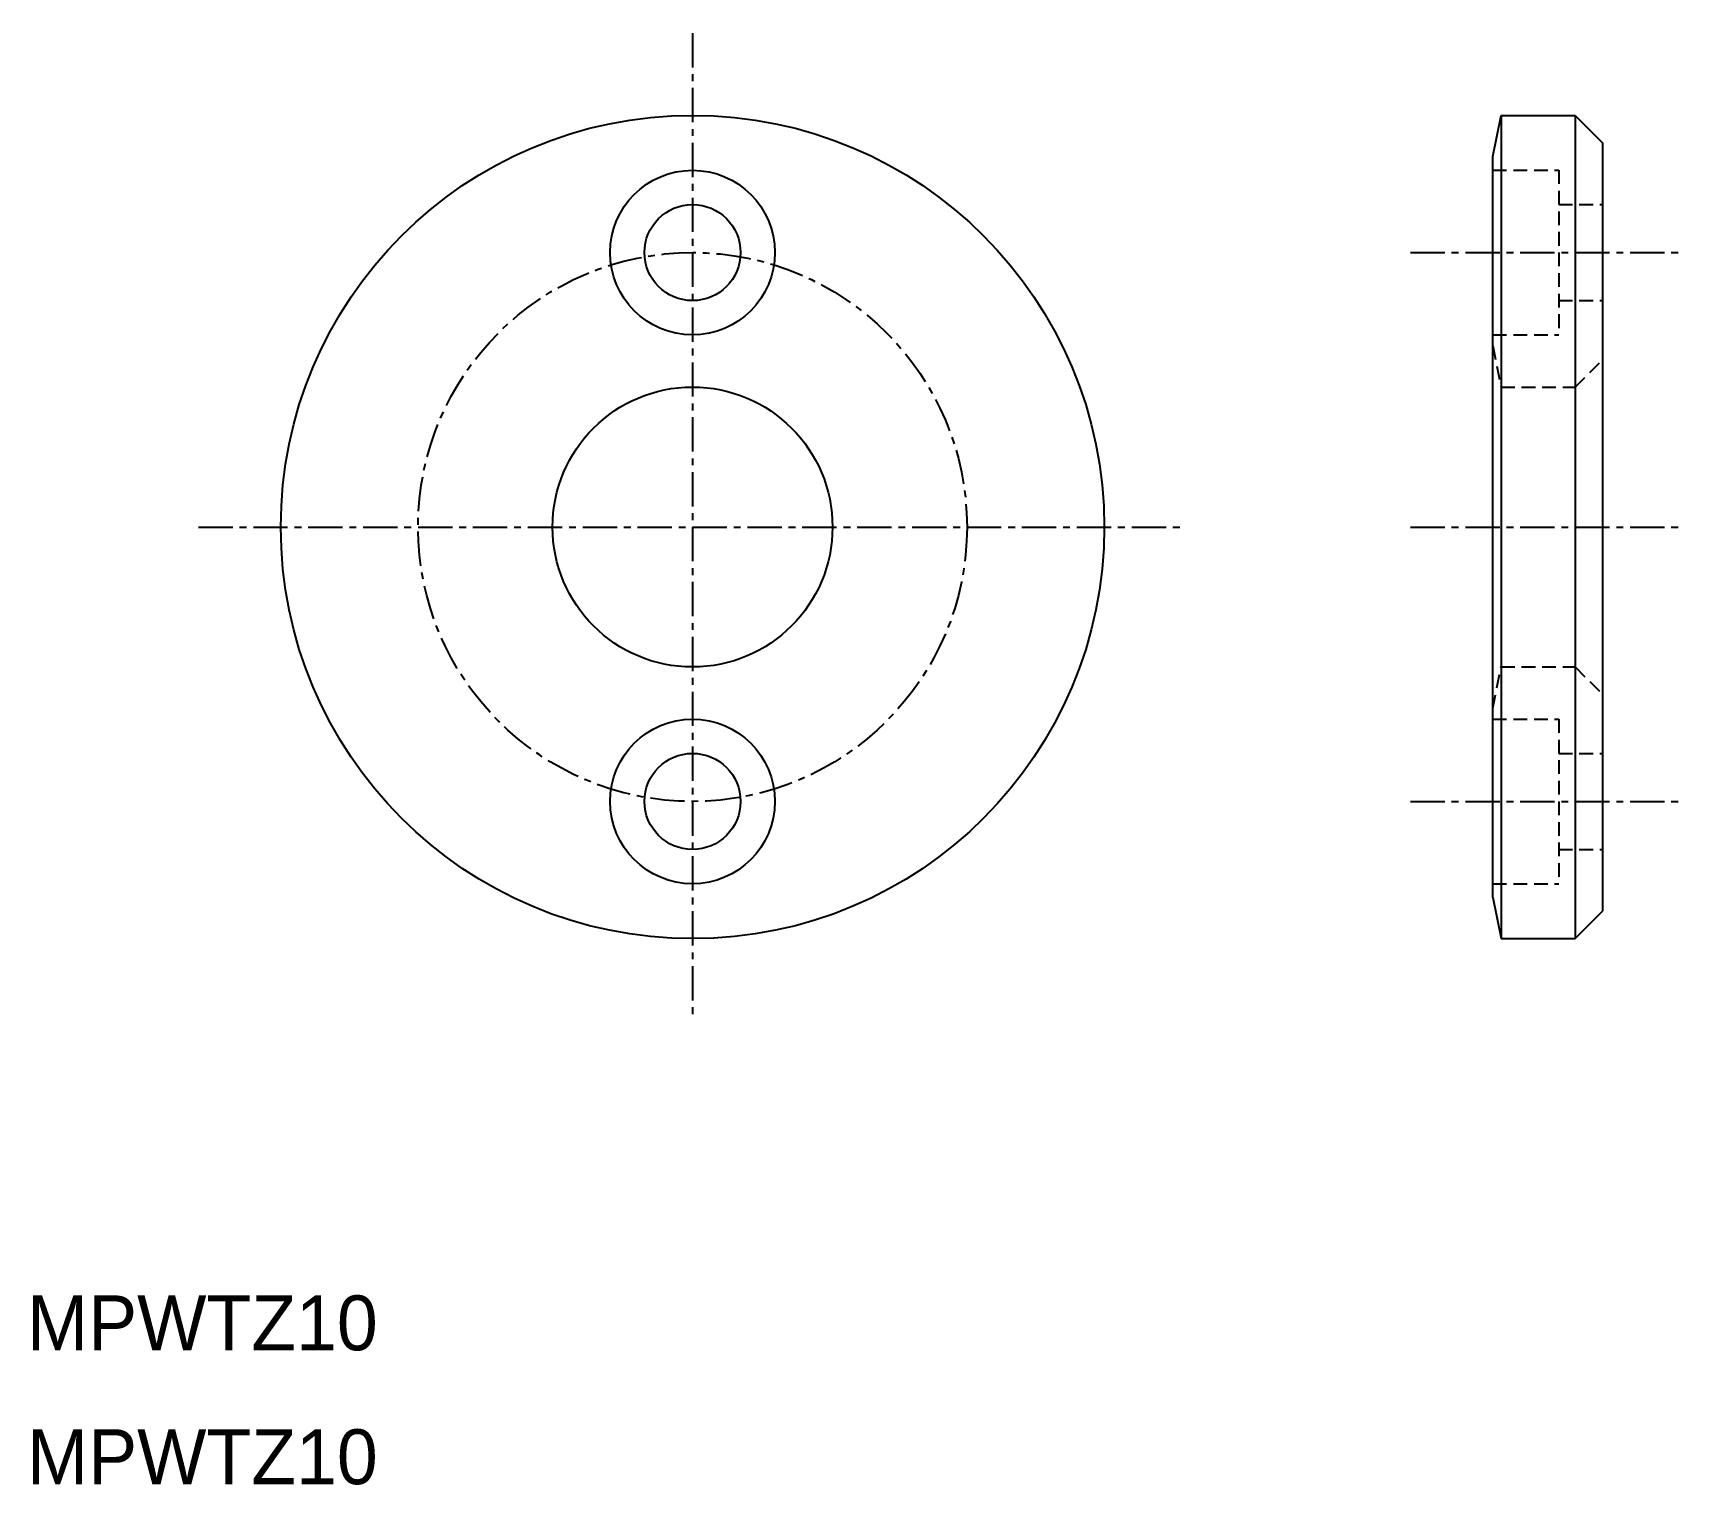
# Model space of a CAD drawing. Extents: x 66.9 to 127.1, y 57.1 to 110.
import ezdxf

# ---------------------------------------------------------------- set-up
doc = ezdxf.new("R2010")
doc.units = 0
doc.linetypes.add('CENTER', pattern=[2, 1.25, -0.25, 0.25, -0.25])
doc.linetypes.add('DASHED', pattern=[0.75, 0.5, -0.25])
doc.layers.get('0').update_dxf_attribs({"linetype": 'CONTINUOUS'})
doc.layers.add('CENTER', color=1, linetype='CENTER')

msp = doc.modelspace()

# ---------------------------------------------------------------- linework, layer by layer
at = {"color": 7, "linetype": 'CONTINUOUS'}
for p, q in [((120.051, 105.463), (120.351, 106.963)), ((120.351, 106.963), (120.351, 76.963)), ((120.351, 106.963), (123.051, 106.963)), ((123.051, 106.963), (123.051, 76.963)), ((123.051, 106.963), (124.051, 105.963)), ((124.051, 105.963), (124.051, 77.963)), ((120.051, 78.463), (120.051, 105.463)), ((120.051, 78.463), (120.351, 76.963)), ((123.051, 76.963), (124.051, 77.963)), ((120.351, 76.963), (123.051, 76.963))]:
    msp.add_line(p, q, dxfattribs=at)
at = {"color": 3, "linetype": 'DASHED'}
for p, q in [((120.051, 104.963), (122.451, 104.963)), ((122.451, 104.963), (122.451, 98.963)), ((122.451, 103.713), (124.051, 103.713)), ((122.451, 100.213), (124.051, 100.213)), ((120.051, 98.963), (122.451, 98.963)), ((120.051, 98.563), (120.351, 97.063)), ((123.051, 97.063), (124.051, 98.063)), ((120.351, 97.063), (120.351, 86.863)), ((120.351, 97.063), (123.051, 97.063)), ((123.051, 97.063), (123.051, 86.863)), ((120.051, 85.363), (120.351, 86.863)), ((120.351, 86.863), (123.051, 86.863)), ((123.051, 86.863), (124.051, 85.863)), ((120.051, 84.963), (122.451, 84.963)), ((120.051, 84.963), (122.451, 84.963)), ((122.451, 84.963), (122.451, 78.963)), ((122.451, 83.713), (124.051, 83.713)), ((122.451, 80.213), (124.051, 80.213)), ((120.051, 78.963), (122.451, 78.963))]:
    msp.add_line(p, q, dxfattribs=at)
at = {"color": 7, "linetype": 'CONTINUOUS'}
for centre, radius in [((90.894, 91.963), 15), ((90.894, 101.963), 3), ((90.894, 101.963), 1.75), ((90.894, 91.963), 5.1), ((90.894, 81.963), 3), ((90.894, 81.963), 1.75)]:
    msp.add_circle(centre, radius, dxfattribs=at)
at = {"layer": 'CENTER', "color": 1, "linetype": 'CENTER'}
for p, q in [((90.894, 109.963), (90.894, 73.963)), ((117.051, 101.963), (127.051, 101.963)), ((72.894, 91.963), (108.894, 91.963)), ((117.051, 91.963), (127.051, 91.963)), ((117.051, 81.963), (127.051, 81.963))]:
    msp.add_line(p, q, dxfattribs=at)
msp.add_circle((90.894, 91.963), 10, dxfattribs=at)

# ---------------------------------------------------------------- texts
at = {"color": 7, "linetype": 'CONTINUOUS'}
for p in [(66.648, 61.963), (66.648, 57.085)]:
    msp.add_text('MPWTZ10', height=2, dxfattribs=at).set_placement(p)

doc.saveas('drawing.dxf')
